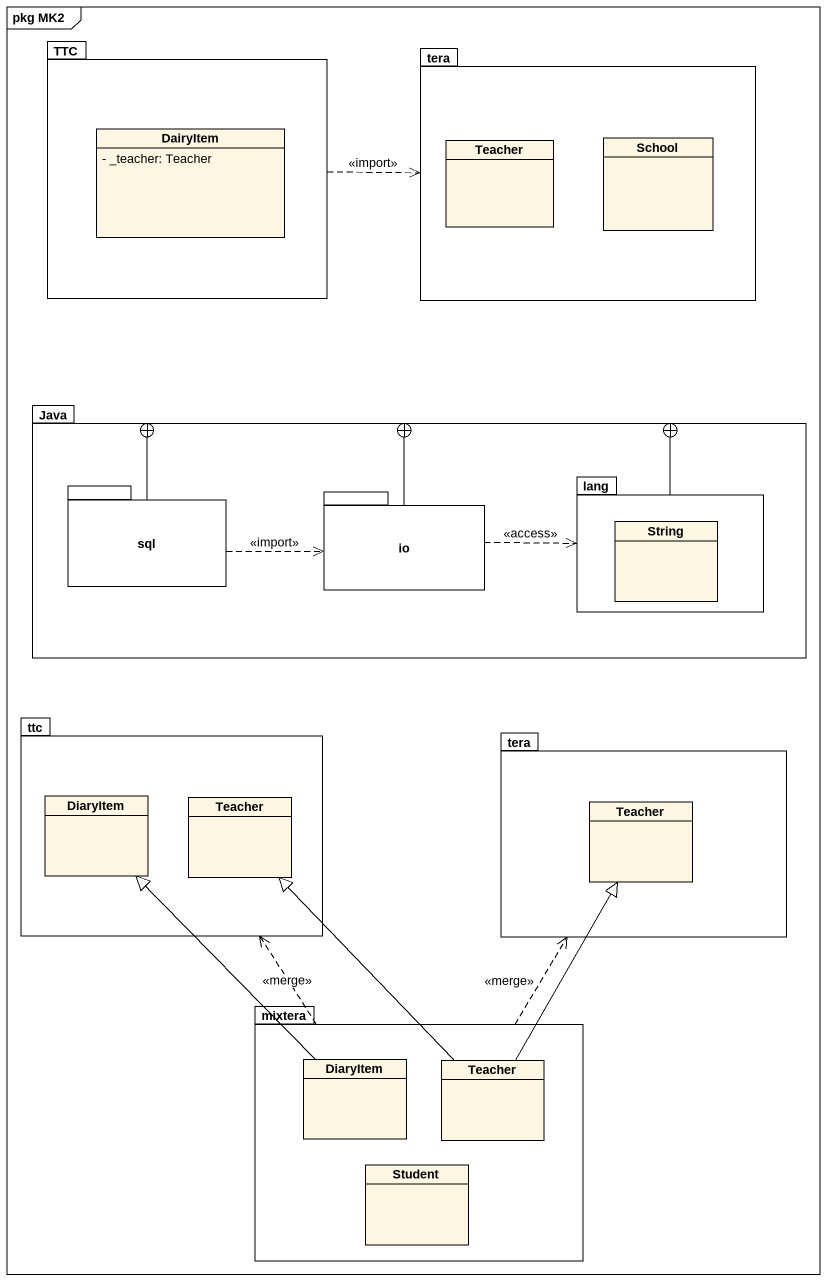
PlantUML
@startuml
mainframe pkg MK2
hide circle
hide empty members
skinparam classAttributeIconSize 0
package TTC {
  class DairyItem {
    - _teacher: Teacher
  }
}
package tera {
  class Teacher
  class School
}
package Java {
  package sql {
  }
  package io {
  }
  package lang {
    class String
  }
}
package ttc {
  class DiaryItem
  class "Teacher" as Teacher_2
}
package "tera" as tera_2 {
  class "Teacher" as Teacher_3
}
package mixtera {
  class "DiaryItem" as DiaryItem_2
  class "Teacher" as Teacher_4
  class Student
}
TTC .right.> tera : <<import>>
sql -right-+ Java
sql .right.> io : <<import>>
io -up-+ Java
io .right.> lang : <<access>>
lang -left-+ Java
mixtera .up.> ttc : <<merge>>
mixtera .up.> tera_2 : <<merge>>
DiaryItem_2 -up-|> DiaryItem
Teacher_4 -up-|> Teacher_2
Teacher_4 -up-|> Teacher_3
@enduml
